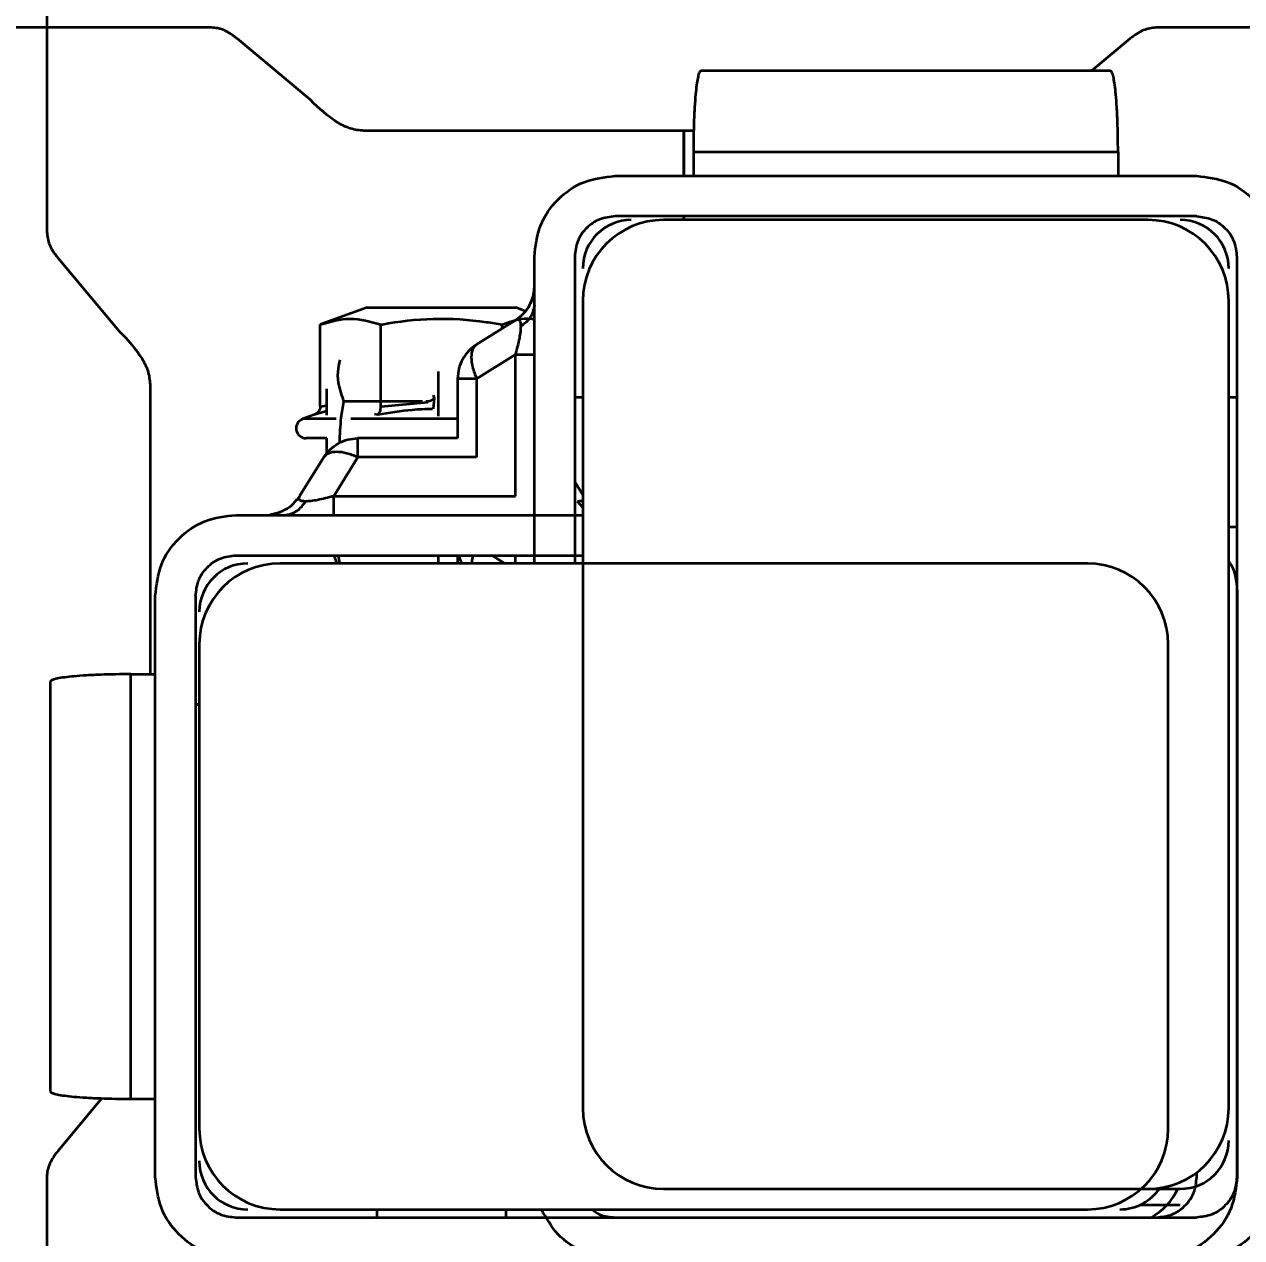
# Model space of a CAD drawing. Header units: millimetres. Extents: x 0 to 420, y 0 to 297.
# Drawn here: x 85.556 to 86.31, y 173.738 to 174.489 of the extents above; entities that cross this region are included whole.
import ezdxf

# ---------------------------------------------------------------- set-up
doc = ezdxf.new("R2010")
doc.units = ezdxf.units.MM
doc.layers.add('尺寸线层', color=150, linetype='Continuous')
doc.styles.add('SLDTEXTSTYLE2', font='TXT', dxfattribs={"width": 0.7})
doc.dimstyles.new('SLDDIMSTYLE0', dxfattribs={"dimtxt": 3.5, "dimasz": 3.302, "dimexe": 0, "dimexo": 0.0625, "dimgap": 0.875, "dimtad": 1, "dimdec": 1, "dimlfac": 100, "dimrnd": 1e-09, "dimzin": 12, "dimdsep": 46, "dimtxsty": 'SLDTEXTSTYLE2', "dimsah": 1, "dimcen": 0.09, "dimadec": 0, "dimazin": 3, "dimtfac": 1, "dimtdec": 3, "dimtofl": 0, "dimtmove": 0, "dimatfit": 3, "dimfxl": 0, "dimfrac": 2, "dimtolj": 1, "dimtzin": 12, "dimarcsym": 0})

# ---------------------------------------------------------------- blocks, each defined once
blk = doc.blocks.new('_D_7')
at = {"layer": '尺寸线层'}
for p, q in [((70.59704, 160.40224), (70.59704, 246.19224)), ((332.81559, 175.11669), (332.81559, 246.19224)), ((332.81559, 245.19224), (70.59704, 245.19224))]:
    blk.add_line(p, q, dxfattribs=at)
for points in [[(70.59704, 245.19224), (73.89904, 244.68424), (73.89904, 245.70024)], [(332.81559, 245.19224), (329.51359, 245.70024), (329.51359, 244.68424)]]:
    blk.add_solid(points, dxfattribs=at)
at = {"layer": '尺寸线层', "insert": (202.87576, 249.70398), "char_height": 3.5, "attachment_point": 1, "style": 'SLDTEXTSTYLE2'}
blk.add_mtext('26221.85', dxfattribs=at)

msp = doc.modelspace()

# ---------------------------------------------------------------- linework, layer by layer
at = {"color": 7, "linetype": 'Continuous', "lineweight": 35}
for p, q in [((85.57026, 174.5732), (85.57026, 174.36069)), ((85.67213, 174.48734), (85.45962, 174.48734)), ((86.46967, 174.48734), (86.25716, 174.48734)), ((85.73342, 174.44254), (85.68809, 174.48058)), ((86.2412, 174.48058), (86.21721, 174.46045)), ((86.22899, 174.46045), (85.9752, 174.46045)), ((86.22899, 174.46045), (86.22909, 174.46045)), ((85.96464, 174.42328), (85.76765, 174.42328)), ((85.96464, 174.42328), (85.96464, 174.39545)), ((85.96464, 174.39545), (85.96464, 174.42328)), ((85.97083, 174.42328), (85.96464, 174.42328)), ((85.9706, 174.41045), (86.2336, 174.41045)), ((85.9706, 174.41045), (85.9706, 174.39545)), ((86.2336, 174.41045), (86.2336, 174.39545)), ((86.23369, 174.41045), (86.23369, 174.39545)), ((85.92214, 174.39545), (86.28214, 174.39545)), ((86.28214, 174.37045), (85.92214, 174.37045)), ((86.25214, 174.36817), (85.95214, 174.36817)), ((85.96464, 174.37045), (85.96464, 174.36817)), ((85.96464, 174.36817), (85.96464, 174.37045)), ((85.57701, 174.34473), (85.61505, 174.29939)), ((85.87214, 174.15545), (85.87214, 174.34545)), ((85.89714, 174.34545), (85.89714, 174.15545)), ((86.30714, 174.34545), (86.30714, 173.77545)), ((85.87145, 174.32127), (85.86966, 174.31643)), ((85.87197, 174.32433), (85.87064, 174.31812)), ((85.87177, 174.32434), (85.87147, 174.32201)), ((85.87153, 174.3203), (85.87214, 174.32724)), ((85.76864, 174.31395), (85.73959, 174.30338)), ((85.76864, 174.31395), (85.86064, 174.31395)), ((85.86654, 174.3118), (85.86064, 174.31395)), ((85.90214, 174.31817), (85.90214, 173.81817)), ((86.30214, 173.81817), (86.30214, 174.31817)), ((85.86039, 174.30609), (85.8364, 174.29109)), ((85.73959, 174.25264), (85.73959, 174.30338)), ((85.77712, 174.25264), (85.77712, 174.30338)), ((85.85217, 174.30095), (85.85217, 174.30338)), ((85.86039, 174.28488), (85.8364, 174.26989)), ((85.86039, 174.1972), (85.86039, 174.28488)), ((85.81264, 174.27437), (85.81264, 174.24672)), ((85.8364, 174.26989), (85.82464, 174.26989)), ((85.82464, 174.26989), (85.82464, 174.23295)), ((85.8364, 174.26989), (85.8364, 174.2212)), ((85.63431, 174.26517), (85.63431, 174.087)), ((85.74364, 174.24732), (85.74364, 174.26363)), ((85.80958, 174.25973), (85.81016, 174.25773)), ((85.73959, 174.25264), (85.74364, 174.25338)), ((85.80278, 174.2557), (85.75422, 174.2557)), ((85.77712, 174.25264), (85.80628, 174.25531)), ((85.81016, 174.25773), (85.80951, 174.25118)), ((85.90214, 174.25817), (85.89714, 174.25817)), ((86.30714, 174.25817), (86.30214, 174.25817)), ((85.73552, 174.24743), (85.72871, 174.24495)), ((85.74951, 174.24495), (85.72871, 174.24495)), ((85.74364, 174.24972), (85.73552, 174.24743)), ((85.82464, 174.24495), (85.75844, 174.24495)), ((85.77508, 174.24743), (85.77307, 174.24784)), ((85.74364, 174.23295), (85.73083, 174.23295)), ((85.74364, 174.22285), (85.74364, 174.23295)), ((85.76292, 174.2212), (85.76292, 174.23295)), ((85.82464, 174.23295), (85.76292, 174.23295)), ((85.72673, 174.1972), (85.74172, 174.2212)), ((85.74793, 174.1972), (85.76292, 174.2212)), ((85.8364, 174.2212), (85.76292, 174.2212)), ((85.90214, 174.19793), (85.89714, 174.20593)), ((85.72635, 174.19645), (85.72493, 174.19469)), ((85.72672, 174.19668), (85.72673, 174.1972)), ((85.74793, 174.1972), (85.86039, 174.1972)), ((85.90214, 174.19019), (85.89878, 174.1939)), ((85.68736, 174.18545), (85.90214, 174.18545)), ((85.71469, 174.18695), (85.70849, 174.18563)), ((85.71639, 174.18793), (85.71154, 174.18614)), ((86.30214, 174.17817), (86.30714, 174.17817)), ((85.68736, 174.16045), (85.90214, 174.16045)), ((86.21464, 174.15545), (85.71464, 174.15545)), ((85.74791, 174.16045), (85.74973, 174.15545)), ((85.75177, 174.15545), (85.75078, 174.16045)), ((85.81264, 174.16045), (85.81264, 174.15545)), ((85.82464, 174.16045), (85.82464, 174.15545)), ((85.85394, 174.15545), (85.84593, 174.16045)), ((85.86039, 174.15545), (85.86039, 174.16045)), ((85.63736, 173.77545), (85.63736, 174.13545)), ((85.66236, 174.13545), (85.66236, 173.77545)), ((86.30736, 174.13545), (86.30736, 173.77545)), ((85.66464, 174.10545), (85.66464, 173.80545)), ((86.26464, 173.80545), (86.26464, 174.10545)), ((85.62236, 174.087), (85.63736, 174.087)), ((85.62236, 173.8239), (85.62236, 174.0869)), ((85.62236, 174.0869), (85.63736, 174.0869)), ((85.57236, 174.0823), (85.57236, 174.0824)), ((85.57236, 174.0823), (85.57236, 173.82851)), ((85.66464, 174.06817), (85.66236, 174.06817)), ((85.66236, 174.06817), (85.66464, 174.06817)), ((85.60438, 173.82423), (85.57701, 173.79161)), ((85.62236, 173.8239), (85.63736, 173.8239)), ((86.28236, 173.77545), (86.28236, 173.77834)), ((85.57026, 173.77565), (85.57026, 173.56315)), ((85.95214, 173.76817), (86.25214, 173.76817)), ((86.25214, 173.76817), (86.27214, 173.76817)), ((85.71464, 173.75545), (86.21464, 173.75545)), ((85.77464, 173.75545), (85.77464, 173.75045)), ((85.85464, 173.75045), (85.85464, 173.75545)), ((86.27214, 173.75817), (86.24712, 173.75817)), ((85.68736, 173.75045), (86.25736, 173.75045)), ((85.92214, 173.75045), (86.28214, 173.75045))]:
    msp.add_line(p, q, dxfattribs=at)
for centre, radius, start, end in [((85.95214, 174.31817), 0.05, 90, 180), ((85.93214, 174.33817), 0.03, 90, 180), ((86.25214, 174.31817), 0.05, 0, 90), ((86.27214, 174.33817), 0.03, 0, 90), ((85.73083, 174.23914), 0.00619, 110, 270), ((85.71464, 174.10545), 0.05, 90, 180), ((85.69464, 174.12545), 0.03, 90, 180), ((86.21464, 174.10545), 0.05, 0, 90), ((85.95214, 173.81817), 0.05, 180, 270), ((86.25214, 173.81817), 0.05, 270, 0), ((85.71464, 173.80545), 0.05, 180, 270), ((86.21464, 173.80545), 0.05, 270, 0), ((86.27214, 173.79817), 0.03, 270, 0), ((85.69464, 173.78545), 0.03, 180, 270), ((86.23464, 173.78545), 0.03, 270, 326.10585), ((86.23464, 173.78545), 0.04, 298.95502, 334.40425)]:
    msp.add_arc(centre, radius, start, end, dxfattribs=at)
for points, knots in [([(85.68809, 174.48058), (85.68562, 174.48238), (85.68196, 174.48505), (85.67634, 174.48703), (85.67349, 174.48724), (85.67213, 174.48734)], [0, 0, 0, 0, 0.51551, 0.767405, 1, 1, 1, 1]), ([(86.25716, 174.48734), (86.25451, 174.48698), (86.24861, 174.48618), (86.24383, 174.48257), (86.2412, 174.48058)], [0, 0, 0, 0, 0.448587, 1, 1, 1, 1]), ([(85.9752, 174.46045), (85.97482, 174.46016), (85.97417, 174.45966), (85.97303, 174.45523), (85.97207, 174.4481), (85.97134, 174.43817), (85.97076, 174.42655), (85.97066, 174.41683), (85.9706, 174.41045)], [0, 0, 0, 0, 0.157309, 0.270586, 0.50035, 0.630794, 0.757716, 1, 1, 1, 1]), ([(86.2336, 174.41045), (86.23353, 174.41683), (86.23343, 174.42655), (86.23285, 174.43817), (86.23212, 174.4481), (86.23116, 174.45523), (86.23002, 174.45966), (86.22937, 174.46016), (86.22899, 174.46045)], [0, 0, 0, 0, 0.242279, 0.369203, 0.49965, 0.729414, 0.842683, 1, 1, 1, 1]), ([(85.76765, 174.42328), (85.7648, 174.42354), (85.75885, 174.42409), (85.74656, 174.43004), (85.73886, 174.43736), (85.73342, 174.44254)], [0, 0, 0, 0, 0.211639, 0.442849, 1, 1, 1, 1]), ([(85.57026, 174.36069), (85.57062, 174.35804), (85.57142, 174.35213), (85.57503, 174.34736), (85.57701, 174.34473)], [0, 0, 0, 0, 0.448587, 1, 1, 1, 1]), ([(85.87116, 174.32057), (85.87053, 174.31873), (85.86922, 174.31489), (85.86549, 174.30984), (85.86209, 174.30734), (85.86039, 174.30609)], [0, 0, 0, 0, 0.315477, 0.657739, 1, 1, 1, 1]), ([(85.87214, 174.31551), (85.87164, 174.31267), (85.87073, 174.30761), (85.86585, 174.3039), (85.8637, 174.30226)], [0, 0, 0, 0, 0.559996, 1, 1, 1, 1]), ([(85.73959, 174.30338), (85.74573, 174.30518), (85.75824, 174.30887), (85.77075, 174.30523), (85.77712, 174.30338)], [0, 0, 0, 0, 0.491212, 1, 1, 1, 1]), ([(85.77712, 174.30338), (85.77735, 174.30342), (85.78806, 174.30536), (85.8098, 174.30797), (85.83481, 174.30635), (85.84887, 174.30394), (85.85217, 174.30338)], [0, 0, 0, 0, 0.009604, 0.432631, 0.866873, 1, 1, 1, 1]), ([(85.85217, 174.30338), (85.85831, 174.3057), (85.86497, 174.30822), (85.87163, 174.30685), (85.87214, 174.30674)], [0, 0, 0, 0, 0.922854, 1, 1, 1, 1]), ([(85.86039, 174.30609), (85.8613, 174.30644), (85.86258, 174.30693), (85.86356, 174.30493), (85.86365, 174.30313), (85.8637, 174.30226)], [0, 0, 0, 0, 0.551614, 0.784825, 1, 1, 1, 1]), ([(85.61505, 174.29939), (85.62021, 174.29398), (85.62752, 174.28629), (85.6335, 174.27401), (85.63405, 174.26803), (85.63431, 174.26517)], [0, 0, 0, 0, 0.554868, 0.787217, 1, 1, 1, 1]), ([(85.8637, 174.30226), (85.86365, 174.30122), (85.86356, 174.29904), (85.86258, 174.29303), (85.8613, 174.28825), (85.86039, 174.28488)], [0, 0, 0, 0, 0.215184, 0.448387, 1, 1, 1, 1]), ([(85.75422, 174.2557), (85.75214, 174.26184), (85.74924, 174.27045), (85.75137, 174.27906), (85.75198, 174.28153)], [0, 0, 0, 0, 0.713651, 1, 1, 1, 1]), ([(85.73959, 174.25264), (85.73953, 174.25209), (85.73941, 174.25098), (85.73852, 174.24947), (85.73723, 174.24824), (85.73613, 174.24765), (85.73554, 174.24744), (85.73552, 174.24743)], [0, 0, 0, 0, 0.23614, 0.471311, 0.732321, 0.993287, 1, 1, 1, 1]), ([(85.75166, 174.23016), (85.75182, 174.23539), (85.75207, 174.24396), (85.75362, 174.2524), (85.75422, 174.2557)], [0, 0, 0, 0, 0.609157, 1, 1, 1, 1]), ([(85.77508, 174.24743), (85.77509, 174.24744), (85.77538, 174.24765), (85.77594, 174.24824), (85.77658, 174.24947), (85.77702, 174.25098), (85.77709, 174.25209), (85.77712, 174.25264)], [0, 0, 0, 0, 0.006713, 0.267679, 0.528689, 0.76386, 1, 1, 1, 1]), ([(85.81016, 174.25773), (85.81016, 174.25772), (85.80994, 174.25743), (85.80936, 174.25688), (85.80812, 174.25623), (85.80661, 174.25579), (85.80551, 174.25573), (85.80496, 174.2557)], [0, 0, 0, 0, 0.006713, 0.267679, 0.528689, 0.76386, 1, 1, 1, 1]), ([(85.809, 174.2511), (85.80481, 174.25096), (85.79342, 174.2506), (85.78218, 174.24866), (85.77508, 174.24743)], [0, 0, 0, 0, 0.368371, 1, 1, 1, 1]), ([(85.72478, 174.19481), (85.72412, 174.19396), (85.72219, 174.19144), (85.71918, 174.18914), (85.71677, 174.18823), (85.71633, 174.18806)], [0, 0, 0, 0, 0.294463, 0.87052, 1, 1, 1, 1]), ([(85.7173, 174.18545), (85.72014, 174.18596), (85.72521, 174.18686), (85.72892, 174.19175), (85.73055, 174.1939)], [0, 0, 0, 0, 0.559996, 1, 1, 1, 1]), ([(85.73055, 174.1939), (85.72969, 174.19394), (85.7279, 174.19403), (85.72607, 174.19488), (85.72647, 174.19597), (85.72672, 174.19668)], [0, 0, 0, 0, 0.243902, 0.508229, 1, 1, 1, 1]), ([(85.74793, 174.1972), (85.74457, 174.1963), (85.73979, 174.19501), (85.73377, 174.19403), (85.73159, 174.19394), (85.73055, 174.1939)], [0, 0, 0, 0, 0.551614, 0.784825, 1, 1, 1, 1]), ([(85.90214, 174.19454), (85.90187, 174.19437), (85.90121, 174.19399), (85.89967, 174.19393), (85.89878, 174.1939)], [0, 0, 0, 0, 0.4216461, 1, 1, 1, 1]), ([(85.8254, 174.16045), (85.82541, 174.16035), (85.82563, 174.15857), (85.8265, 174.15697), (85.82732, 174.15545)], [0, 0, 0, 0, 0.056157, 1, 1, 1, 1]), ([(85.8343, 174.16045), (85.83417, 174.16011), (85.83349, 174.15827), (85.83344, 174.15672), (85.8334, 174.15545)], [0, 0, 0, 0, 0.187055, 1, 1, 1, 1]), ([(86.30214, 174.1567), (86.30263, 174.156), (86.30687, 174.14995), (86.30713, 174.14226), (86.30736, 174.13545)], [0, 0, 0, 0, 0.115348, 1, 1, 1, 1]), ([(85.62236, 174.0869), (85.61598, 174.08684), (85.60626, 174.08674), (85.59464, 174.08616), (85.58471, 174.08543), (85.57758, 174.08447), (85.57315, 174.08332), (85.57265, 174.08268), (85.57236, 174.0823)], [0, 0, 0, 0, 0.242279, 0.369203, 0.49965, 0.729414, 0.842683, 1, 1, 1, 1]), ([(85.57236, 173.82851), (85.57265, 173.82813), (85.57315, 173.82748), (85.57758, 173.82634), (85.58471, 173.82538), (85.59464, 173.82464), (85.60626, 173.82407), (85.61598, 173.82397), (85.62236, 173.8239)], [0, 0, 0, 0, 0.157309, 0.270586, 0.50035, 0.630794, 0.757716, 1, 1, 1, 1]), ([(85.57701, 173.79161), (85.57522, 173.78915), (85.57254, 173.78549), (85.57056, 173.77987), (85.57036, 173.77702), (85.57026, 173.77565)], [0, 0, 0, 0, 0.51551, 0.767405, 1, 1, 1, 1]), ([(85.92214, 173.72545), (85.91563, 173.72622), (85.9026, 173.72775), (85.88581, 173.7389), (85.87957, 173.75004), (85.87653, 173.75545)], [0, 0, 0, 0, 0.339371, 0.678743, 1, 1, 1, 1]), ([(85.90794, 173.75545), (85.90944, 173.7543), (85.91355, 173.75112), (85.9188, 173.75071), (85.92214, 173.75045)], [0, 0, 0, 0, 0.3636539, 1, 1, 1, 1])]:
    msp.add_open_spline(points, degree=3, knots=knots, dxfattribs=at)
for points in [[(85.87214, 174.34545), (85.87289, 174.352), (85.8744, 174.36511), (85.88596, 174.38163), (85.90249, 174.3932), (85.91559, 174.3947), (85.92214, 174.39545)], [(86.28214, 174.39545), (86.2887, 174.3947), (86.3018, 174.3932), (86.31833, 174.38163), (86.32989, 174.36511), (86.33139, 174.352), (86.33214, 174.34545)], [(85.92214, 174.37045), (85.91887, 174.37008), (85.91232, 174.36932), (85.90405, 174.36354), (85.89827, 174.35528), (85.89752, 174.34873), (85.89714, 174.34545)], [(86.28214, 174.37045), (86.28542, 174.37008), (86.29197, 174.36932), (86.30023, 174.36354), (86.30602, 174.35528), (86.30677, 174.34873), (86.30714, 174.34545)], [(85.8364, 174.29109), (85.83469, 174.28984), (85.83127, 174.28734), (85.82757, 174.28212), (85.82511, 174.27622), (85.8248, 174.272), (85.82464, 174.26989)], [(85.8364, 174.29109), (85.83546, 174.29021), (85.8336, 174.28846), (85.83283, 174.28334), (85.8336, 174.277), (85.83546, 174.27226), (85.8364, 174.26989)], [(85.86039, 174.28488), (85.8621, 174.28488), (85.86552, 174.28488), (85.86921, 174.28488), (85.87168, 174.28488), (85.87199, 174.28488), (85.87214, 174.28488)], [(85.74172, 174.2212), (85.74297, 174.22291), (85.74547, 174.22632), (85.75069, 174.23002), (85.75659, 174.23249), (85.76081, 174.2328), (85.76292, 174.23295)], [(85.76292, 174.2212), (85.76055, 174.22213), (85.75581, 174.224), (85.74947, 174.22476), (85.74435, 174.224), (85.7426, 174.22213), (85.74172, 174.2212)], [(85.74793, 174.18545), (85.74793, 174.18561), (85.74793, 174.18591), (85.74793, 174.18838), (85.74793, 174.19208), (85.74793, 174.1955), (85.74793, 174.1972)], [(85.63736, 174.13545), (85.63811, 174.142), (85.63962, 174.15511), (85.65118, 174.17163), (85.66771, 174.1832), (85.68081, 174.1847), (85.68736, 174.18545)], [(85.66236, 174.13545), (85.66274, 174.13873), (85.66349, 174.14528), (85.66927, 174.15354), (85.67753, 174.15932), (85.68409, 174.16008), (85.68736, 174.16045)], [(85.68736, 173.72545), (85.68081, 173.7262), (85.66771, 173.72771), (85.65118, 173.73927), (85.63962, 173.7558), (85.63811, 173.7689), (85.63736, 173.77545)], [(85.66236, 173.77545), (85.66274, 173.77218), (85.66349, 173.76562), (85.66927, 173.75736), (85.67753, 173.75158), (85.68409, 173.75083), (85.68736, 173.75045)], [(86.30736, 173.77545), (86.30661, 173.7689), (86.30511, 173.7558), (86.29355, 173.73927), (86.27702, 173.72771), (86.26391, 173.7262), (86.25736, 173.72545)], [(86.25736, 173.75045), (86.26064, 173.75083), (86.26719, 173.75158), (86.27545, 173.75736), (86.28124, 173.76562), (86.28199, 173.77218), (86.28236, 173.77545)], [(86.33214, 173.77545), (86.33139, 173.7689), (86.32989, 173.7558), (86.31833, 173.73927), (86.3018, 173.72771), (86.2887, 173.7262), (86.28214, 173.72545)], [(86.30714, 173.77545), (86.30677, 173.77218), (86.30602, 173.76562), (86.30023, 173.75736), (86.29197, 173.75158), (86.28542, 173.75083), (86.28214, 173.75045)]]:
    msp.add_open_spline(points, degree=3, dxfattribs=at)

# ---------------------------------------------------------------- dimensions: what is measured, and where the dimension line sits
at = {"layer": '尺寸线层'}
dim = msp.add_linear_dim(base=(70.59704, 245.19224), p1=(332.81559, 175.11669), p2=(70.59704, 160.40224), angle=0, dimstyle='SLDDIMSTYLE0', dxfattribs=at)
dim.commit()
dim.dimension.update_dxf_attribs({"geometry": '_D_7', "text_midpoint": (209.01291, 245.19224), "dimtype": 160})

doc.saveas('drawing.dxf')
